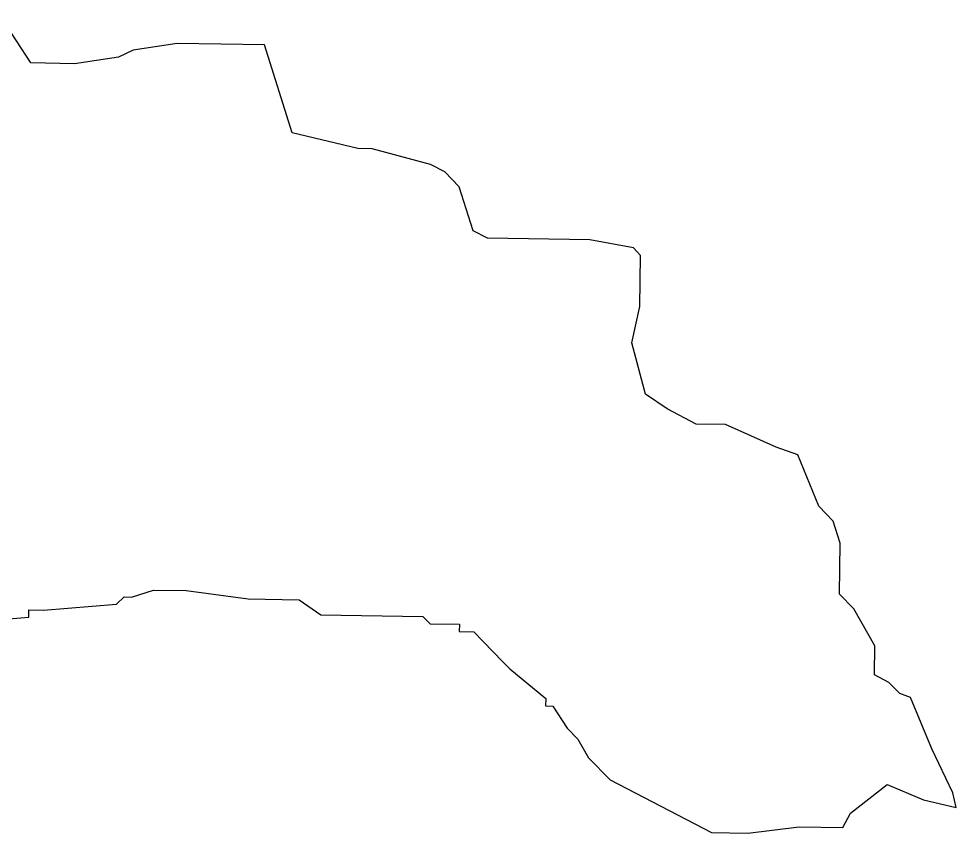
# Model space of a CAD drawing. Header units: metres. Extents: x 306685 to 311196, y 1932221 to 1936113.
# Drawn here: x 309286 to 311196, y 1933766 to 1935427 of the extents above; entities that cross this region are included whole.
import ezdxf

# ---------------------------------------------------------------- set-up
doc = ezdxf.new("R2010")
doc.units = ezdxf.units.M
doc.layers.add('VILLAGE BOUNDRY', color=10, linetype='Continuous')

msp = doc.modelspace()

# ---------------------------------------------------------------- linework, layer by layer
at = {"layer": 'VILLAGE BOUNDRY'}
msp.add_lwpolyline([(309157.3, 1934194.4), (309306.2, 1934206.8), (309306.5, 1934221.6), (309336.2, 1934221.1), (309485.2, 1934233.6), (309500.3, 1934248.2), (309515.2, 1934247.9), (309560.1, 1934262.1), (309627, 1934261), (309753.1, 1934244), (309857.2, 1934242.3), (309901.3, 1934211.8), (310109.5, 1934208.3), (310124.2, 1934193.2), (310183.7, 1934192.3), (310183.4, 1934177.4), (310213.2, 1934176.9), (310271.6, 1934116.4), (310286.3, 1934101.3), (310359.6, 1934040.6), (310359.4, 1934025.7), (310374.3, 1934025.5), (310403.3, 1933980.4), (310425.2, 1933957.7), (310446.9, 1933920.1), (310490.8, 1933874.8), (310697.3, 1933767.3), (310771.6, 1933766.1), (310876, 1933779.2), (310965.2, 1933777.7), (310980.6, 1933807.2), (311055.9, 1933865.5), (311129.7, 1933834.5), (311196.4, 1933818.5), (311189.5, 1933848.4), (311146.4, 1933938.4), (311103.5, 1934043.2), (311081.3, 1934051), (311059.3, 1934073.7), (311029.8, 1934089), (311030.8, 1934148.5), (310987.4, 1934223.6), (310958.2, 1934253.9), (310959.9, 1934357.9), (310945.8, 1934402.8), (310916.5, 1934433), (310873.6, 1934537.9), (310829.3, 1934553.5), (310725.9, 1934599.8), (310666.4, 1934600.8), (310607.4, 1934631.5), (310563.3, 1934662), (310535.3, 1934766.6), (310551.4, 1934840.7), (310553.1, 1934944.8), (310538.4, 1934959.9), (310449.5, 1934976.3), (310241.3, 1934979.7), (310211.8, 1934995.1), (310183.5, 1935084.8), (310154.3, 1935115), (310124.8, 1935130.4), (310006.3, 1935162.1), (309976.6, 1935162.6), (309843.2, 1935194.5), (309786.7, 1935374), (309608.2, 1935376.9), (309518.7, 1935363.5), (309488.7, 1935349.1), (309399.3, 1935335.7), (309310.1, 1935337.2), (309252.1, 1935427.4)], dxfattribs=at)

doc.saveas('drawing.dxf')
